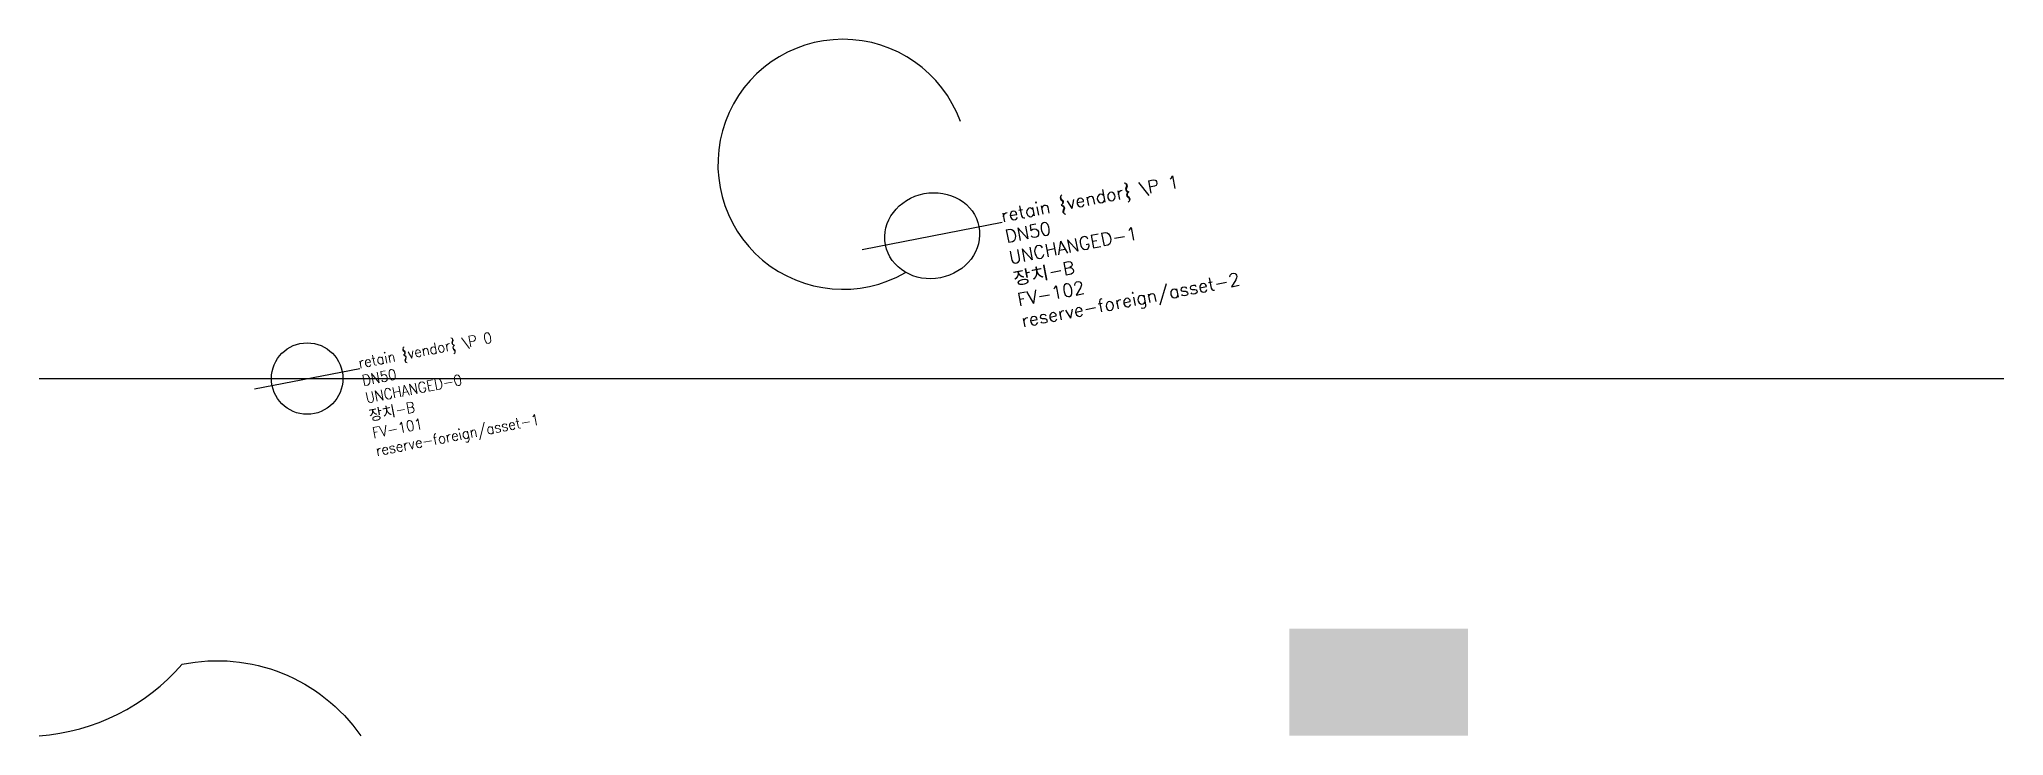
# Model space of a CAD drawing. Header units: metres. Extents: x 0 to 110, y 0 to 39.
import ezdxf

# ---------------------------------------------------------------- set-up
doc = ezdxf.new("R2010")
doc.units = ezdxf.units.M
doc.layers.add('LABEL', color=2, linetype='Continuous')
doc.layers.add('PIPE', color=3, linetype='Continuous')
doc.styles.add('textstyle3', font='Standard')
doc.styles.add('textstyle4', font='Standard', dxfattribs={"width": 1.111111})

# ---------------------------------------------------------------- blocks, each defined once
blk = doc.blocks.new('ASSET')
blk.add_line((-3, 0), (3, 0))
blk.add_circle((0, 0), 2)
at = {"layer": 'LABEL', "style": 'textstyle3'}
for tag, p in [('VENDOR_PRIVATE', (3, 0)), ('SIZE', (3, -1)), ('SERIAL', (3, -2)), ('MODEL', (3, -3)), ('TAG', (3, -4)), ('ICT_ID', (3, -5))]:
    blk.add_attdef(tag, p, '', height=0.6, dxfattribs=at)

msp = doc.modelspace()

# ---------------------------------------------------------------- hatches: boundary and pattern name
at = {"transparency": 33554687}
msp.add_hatch(color=5, dxfattribs=at).paths.add_polyline_path([(70, 0), (80, 0), (80, 6), (70, 6)], flags=0)

# ---------------------------------------------------------------- linework, layer by layer
msp.add_lwpolyline([(0, 0, 0.2), (8, 4, -0.3), (18, 0)], format="xyb")
msp.add_arc((45, 32), 7, 20, 300)
at = {"layer": 'PIPE'}
msp.add_line((0, 20), (110, 20), dxfattribs=at)

# ---------------------------------------------------------------- block references
ref = msp.add_blockref('ASSET', (50, 28), dxfattribs=dict(at, xscale=1.333333333333333, yscale=1.2, rotation=11))
ref.add_attrib('VENDOR_PRIVATE', 'retain {vendor} \\P 1', (53.93, 28.76), dxfattribs={"layer": 'LABEL', "height": 0.72, "rotation": 11, "style": 'textstyle4', "width": 1.111111})
ref.add_attrib('SIZE', 'DN50', (54.16, 27.59), dxfattribs={"layer": 'LABEL', "height": 0.72, "rotation": 11, "style": 'textstyle4', "width": 1.111111})
ref.add_attrib('SERIAL', 'UNCHANGED-1', (54.38, 26.41), dxfattribs={"layer": 'LABEL', "height": 0.72, "rotation": 11, "style": 'textstyle4', "width": 1.111111})
ref.add_attrib('MODEL', '장치-B', (54.61, 25.23), dxfattribs={"layer": '0', "height": 0.72, "rotation": 11, "style": 'textstyle4', "width": 1.111111})
ref.add_attrib('TAG', 'FV-102', (54.84, 24.05), dxfattribs={"layer": 'LABEL', "height": 0.72, "rotation": 11, "style": 'textstyle4', "width": 1.111111})
ref.add_attrib('ICT_ID', 'reserve-foreign/asset-2', (55.07, 22.87), dxfattribs={"layer": 'LABEL', "height": 0.72, "rotation": 11, "style": 'textstyle4', "width": 1.111111})
ref = msp.add_blockref('ASSET', (15, 20), dxfattribs=dict(at, rotation=11))
ref.add_attrib('VENDOR_PRIVATE', 'retain {vendor} \\P 0', (17.94, 20.57), dxfattribs={"layer": 'LABEL', "height": 0.6, "rotation": 11, "style": 'textstyle3'})
ref.add_attrib('SIZE', 'DN50', (18.14, 19.59), dxfattribs={"layer": 'LABEL', "height": 0.6, "rotation": 11, "style": 'textstyle3'})
ref.add_attrib('SERIAL', 'UNCHANGED-0', (18.33, 18.61), dxfattribs={"layer": 'LABEL', "height": 0.6, "rotation": 11, "style": 'textstyle3'})
ref.add_attrib('MODEL', '장치-B', (18.52, 17.63), dxfattribs={"layer": '0', "height": 0.6, "rotation": 11, "style": 'textstyle3'})
ref.add_attrib('TAG', 'FV-101', (18.71, 16.65), dxfattribs={"layer": 'LABEL', "height": 0.6, "rotation": 11, "style": 'textstyle3'})
ref.add_attrib('ICT_ID', 'reserve-foreign/asset-1', (18.9, 15.66), dxfattribs={"layer": 'LABEL', "height": 0.6, "rotation": 11, "style": 'textstyle3'})

doc.saveas('drawing.dxf')
